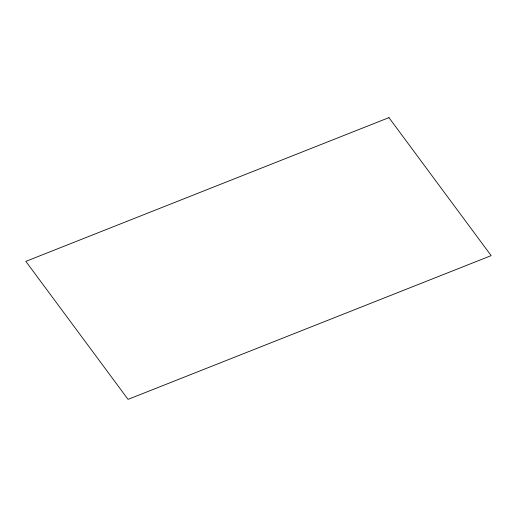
<?xml version="1.0" encoding="UTF-8"?>
<svg xmlns="http://www.w3.org/2000/svg" width="517" height="517" viewBox="0 0 517 517"><rect width="100%" height="100%" fill="white"/><g stroke="black" fill="none" stroke-linecap="round" stroke-linejoin="round"><path stroke-width="0.78" d="M388.946 117.63L25.85 261.363L128.054 399.37L491.15 255.637L388.946 117.63"/></g></svg>
